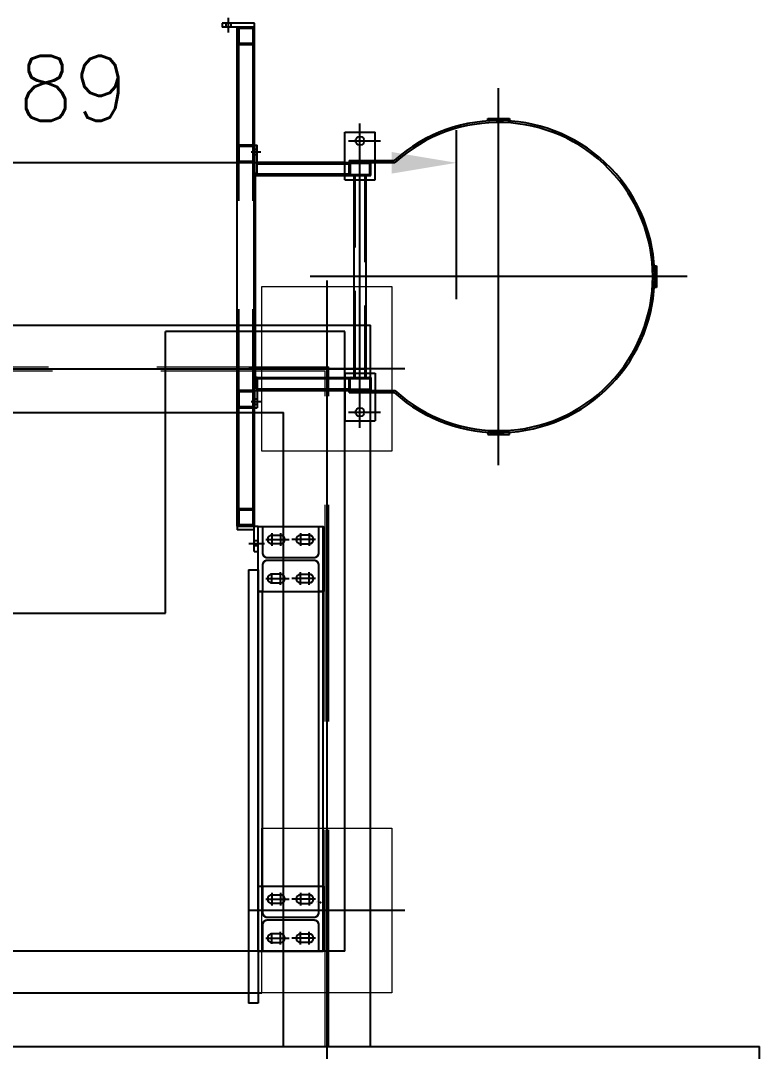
# Model space of a CAD drawing. Header units: millimetres. Extents: x 10462777 to 22643323, y 453826 to 1389191.
# Drawn here: x 11329919 to 11331623, y 600624 to 603002 of the extents above; entities that cross this region are included whole.
import ezdxf
from ezdxf.enums import TextEntityAlignment as Align

# ---------------------------------------------------------------- set-up
doc = ezdxf.new("R2010")
doc.units = ezdxf.units.MM
doc.header["$LTSCALE"] = 200
doc.header["$MEASUREMENT"] = 0
doc.header["$PDMODE"] = 35
doc.header["$PDSIZE"] = -5
doc.linetypes.add('CENTER', pattern=[2, 1.25, -0.25, 0.25, -0.25])
doc.linetypes.add('HIDDEN', pattern=[3.75, 2.5, -1.25])
doc.layers.get('0').update_dxf_attribs({"linetype": 'CONTINUOUS'})
doc.layers.get('DEFPOINTS').update_dxf_attribs({"linetype": 'CONTINUOUS'})
for name, color, linetype in [('3 Hidden', 3, 'HIDDEN'), ('7', 7, 'CONTINUOUS'), ('BOM', 6, 'CONTINUOUS'), ('CENTER', 1, 'CONTINUOUS'), ('HIDDEN', 7, 'HIDDEN')]:
    doc.layers.add(name, color=color, linetype=linetype)
doc.layers.add('AM_0', color=7, linetype='CONTINUOUS', lineweight=30)
doc.layers.add('AM_3', color=6, linetype='HIDDEN', lineweight=15)
doc.styles.add('ROMANS', font='txt.shx ', dxfattribs={"bigfont": ' whgtxt.shx'})
doc.styles.get("Standard").update_dxf_attribs({"font": 'SYMBOL'})
doc.dimstyles.new('ROMANS', dxfattribs={"dimtxt": 2.5, "dimasz": 2.5, "dimexe": 1.25, "dimexo": 0.625, "dimtad": 1, "dimdec": 4, "dimdsep": 46, "dimlunit": 6, "dimtxsty": 'Standard', "dimcen": 2.5, "dimadec": 0, "dimazin": 0, "dimtfac": 1, "dimtdec": 4, "dimtmove": 0, "dimatfit": 3, "dimfxl": 1, "dimtolj": 1, "dimtzin": 0, "dimarcsym": 0})

# ---------------------------------------------------------------- blocks, each defined once
blk = doc.blocks.new('*D128')
at = {"layer": '7', "color": 1, "linetype": 'ByBlock', "lineweight": -2, "transparency": 16777216}
for p, q in [((11328835.8, 602358.9), (11328835.8, 602748.6)), ((11330924.8, 602358.9), (11330924.8, 602748.6)), ((11330774.8, 602673.6), (11328985.8, 602673.6))]:
    blk.add_line(p, q, dxfattribs=at)
at = {"layer": '7', "color": 1, "transparency": 16777216}
for points in [[(11328985.8, 602698.6), (11328985.8, 602648.6), (11328835.8, 602673.6)], [(11330774.8, 602698.6), (11330774.8, 602648.6), (11330924.8, 602673.6)]]:
    blk.add_solid(points, dxfattribs=at)
at = {"layer": 'DEFPOINTS', "color": 0, "transparency": 16777216}
for p in [(11328835.8, 602673.6), (11328835.8, 602298.9), (11330924.8, 602298.9)]:
    blk.add_point(p, dxfattribs=at)
at = {"layer": '7', "color": 4, "transparency": 16777216, "insert": (11329880.3, 602822.8), "char_height": 150, "attachment_point": 5, "style": 'ROMANS'}
blk.add_mtext('\\A1;2,089', dxfattribs=at)
blk = doc.blocks.new('A$C589C101D')
at = {"layer": '7', "color": 3}
for p, q in [((1767.5, 1050), (1767.5, 4036)), ((3606, 4036), (1767.5, 4036)), ((103.5, 1050), (103.5, 3139)), ((1767.5, 3139), (103.5, 3139)), ((304.5, 1251), (304.5, 2938)), ((1767.5, 2938), (304.5, 2938))]:
    blk.add_line(p, q, dxfattribs=at)
at = {"layer": '7'}
blk.add_line((1644, 1300.5), (1644, 2888.5), dxfattribs=at)
at = {"layer": 'AM_3', "color": 6, "linetype": 'Continuous'}
for p, q in [((14, 2888.5), (14, 3188.5)), ((14, 3188.5), (394, 3188.5)), ((394, 3188.5), (394, 2888.5)), ((1264, 2888.5), (1264, 3188.5)), ((1264, 3188.5), (1644, 3188.5)), ((1644, 3188.5), (1644, 2888.5)), ((394, 2888.5), (14, 2888.5)), ((1644, 2888.5), (1264, 2888.5))]:
    blk.add_line(p, q, dxfattribs=at)
at = {"layer": 'AM_3', "color": 7, "linetype": 'HIDDEN'}
for p, q in [((199.5, 1146), (199.5, 3043)), ((1767.5, 3043), (199.5, 3043)), ((208.5, 1155), (208.5, 3034)), ((1767.5, 3034), (208.5, 3034))]:
    blk.add_line(p, q, dxfattribs=at)
at = {"layer": 'CENTER'}
for p, q in [((204, 3218.5), (204, 2858.5)), ((1454, 3218.5), (1454, 2858.5)), ((204, 1150.5), (204, 3128.6)), ((0, 3038.5), (408, 3038.5)), ((304, 3038.5), (1977, 3038.5)), ((1250, 3038.5), (1658, 3038.5))]:
    blk.add_line(p, q, dxfattribs=at)
blk = doc.blocks.new('A$C3BE33B26')
at = {"layer": 'HIDDEN', "ltscale": 0.5}
for p, q in [((0, 35.4), (0, 4.6)), ((3.2, 35.4), (3.2, 4.6)), ((35.4, 40), (4.6, 40)), ((35.4, 36.8), (4.6, 36.8)), ((36.8, 4.6), (36.8, 35.4)), ((40, 4.6), (40, 35.4)), ((4.6, 3.2), (35.4, 3.2)), ((4.6, 0), (35.4, 0))]:
    blk.add_line(p, q, dxfattribs=at)
for centre, radius, start, end in [((4.6, 35.4), 4.6, 90, 180), ((4.6, 35.4), 1.4, 90, 180), ((35.4, 35.4), 4.6, 0, 90), ((35.4, 35.4), 1.4, 0, 90), ((4.6, 4.6), 4.6, 180, 270), ((4.6, 4.6), 1.4, 180, 270), ((35.4, 4.6), 4.6, 270, 360), ((35.4, 4.6), 1.4, 270, 360)]:
    blk.add_arc(centre, radius, start, end, dxfattribs=at)
blk = doc.blocks.new('MCLBM1')
at = {"layer": 'BOM', "color": 0}
blk.add_circle((0, 0), 0.5, dxfattribs=at)
at = {"flags": 10}
blk.add_attdef('BM', text='', height=0.5, dxfattribs=at).set_placement((0, 0), align=Align.MIDDLE)
at = {"flags": 9}
for tag, p in [('SPEC', (0, -3)), ('WEIGHT', (0, -6)), ('USER1', (0, -8)), ('USER2', (0, -9)), ('USER3', (0, -10)), ('USER4', (0, -11)), ('USER5', (0, -12)), ('USER6', (0, -13)), ('NAME', (0, -1)), ('ENAME', (0, -2)), ('MATERIAL', (0, -4)), ('REMARK', (0, -5)), ('PRICE', (0, -7))]:
    blk.add_attdef(tag, p, '', height=0.5, dxfattribs=at)

msp = doc.modelspace()

# ---------------------------------------------------------------- linework, layer by layer
for p, q in [((11330384.0041, 602995.63958), (11330384.0041, 602986.63958)), ((11330459.0041, 602995.63958), (11330384.0041, 602995.63958)), ((11330459.0041, 602986.63958), (11330459.0041, 602995.63958)), ((11330459.0041, 602986.63958), (11330384.0041, 602986.63958)), ((11330459.0041, 602229.63921), (11330459.0041, 602755.63921)), ((11330667.00308, 602634.11969), (11330667.00308, 602744.11969)), ((11330667.00308, 602744.11969), (11330737.00308, 602744.11969)), ((11330737.00308, 602634.11969), (11330737.00308, 602744.11969)), ((11330458.0041, 602148.11969), (11330458.0041, 602674.11969)), ((11330459.0041, 602674.11969), (11330549.0041, 602674.11969)), ((11330459.0041, 602674.11969), (11330678.0041, 602674.11969)), ((11330465.0041, 602644.11969), (11330459.0041, 602644.11969)), ((11330667.00308, 602634.11969), (11330737.00308, 602634.11969)), ((11330667.00308, 602188.11969), (11330737.00308, 602188.11969)), ((11330667.00308, 602188.11969), (11330667.00308, 602078.11969)), ((11330737.00308, 602188.11969), (11330737.00308, 602078.11969)), ((11330465.0041, 602178.11969), (11330459.0041, 602178.11969)), ((11330459.0041, 602148.11969), (11330678.0041, 602148.11969)), ((11330459.0041, 602148.11969), (11330678.0041, 602148.11969)), ((11330421.59151, 602108.11969), (11330464.0041, 602108.11969)), ((11330667.00308, 602078.11969), (11330737.00308, 602078.11969)), ((11330459.0041, 601835.63914), (11330419.0041, 601835.63914)), ((11330419.0041, 601835.63914), (11330467.0041, 601835.63914)), ((11330419.0041, 601835.63914), (11330419.0041, 601826.63914)), ((11330458.0041, 601826.63914), (11330419.0041, 601826.63914)), ((11330458.0041, 601776.63914), (11330458.0041, 601835.63914)), ((11330467.0041, 601776.63914), (11330467.0041, 601835.63914)), ((11330467.00414, 601759.63806), (11330467.00414, 601834.63806)), ((11330467.00414, 601834.63806), (11330477.00414, 601834.63806)), ((11330477.00414, 601834.63806), (11330477.00414, 601774.13806)), ((11330607.00414, 601774.13806), (11330607.00414, 601834.63806)), ((11330607.00414, 601834.63806), (11330617.00414, 601834.63806)), ((11330617.00414, 601834.63806), (11330617.00414, 601759.63806)), ((11330617.00427, 601684.63901), (11330617.00427, 601834.63901)), ((11330617.00427, 601684.63901), (11330617.00427, 601834.63901)), ((11330467.00414, 601684.63806), (11330467.00414, 601759.63806)), ((11330488.00414, 601763.13806), (11330596.00414, 601763.13806)), ((11330596.00414, 601756.13806), (11330488.00414, 601756.13806)), ((11330617.00414, 601759.63806), (11330617.00414, 601684.63806)), ((11330477.00414, 601745.13806), (11330477.00414, 601684.63806)), ((11330607.00414, 601684.63806), (11330607.00414, 601745.13806)), ((11330477.00414, 601684.63806), (11330467.00414, 601684.63806)), ((11330617.00414, 601684.63806), (11330607.00414, 601684.63806)), ((11330467.00414, 600929.63806), (11330467.00414, 601004.63806)), ((11330467.00414, 601004.63806), (11330477.00414, 601004.63806)), ((11330477.00414, 601004.63806), (11330477.00414, 600944.13806)), ((11330607.00414, 600944.13806), (11330607.00414, 601004.63806)), ((11330607.00414, 601004.63806), (11330617.00414, 601004.63806)), ((11330617.00414, 600854.63806), (11330617.00414, 601004.63806)), ((11330617.00414, 600854.63806), (11330617.00414, 601004.63806)), ((11330617.00414, 601004.63806), (11330617.00414, 600929.63806)), ((11330467.00414, 600854.63806), (11330467.00414, 600929.63806)), ((11330488.00414, 600933.13806), (11330596.00414, 600933.13806)), ((11330596.00414, 600926.13806), (11330488.00414, 600926.13806)), ((11330617.00414, 600929.63806), (11330617.00414, 600854.63806)), ((11330477.00414, 600915.13806), (11330477.00414, 600854.63806)), ((11330607.00414, 600854.63806), (11330607.00414, 600915.13806)), ((11330477.00414, 600854.63806), (11330467.00414, 600854.63806)), ((11330617.00414, 600854.63806), (11330607.00414, 600854.63806))]:
    msp.add_line(p, q)
at = {"color": 3}
for p, q in [((11330419.0041, 601835.63914), (11330419.0041, 602986.63958)), ((11330459.0041, 601835.63914), (11330459.0041, 602986.63958)), ((11330419.0041, 602748.63958), (11330419.0041, 602848.63958)), ((11330465.0041, 602674.11969), (11330727.00308, 602674.11969)), ((11330727.00308, 602644.11969), (11330727.00308, 602674.11992)), ((11330465.0041, 602644.11969), (11330727.00308, 602644.11969)), ((11330419.0041, 602438.63921), (11330419.0041, 602538.63921)), ((11330465.0041, 602178.11969), (11330727.00308, 602178.11969)), ((11330727.00308, 602178.11969), (11330727.00308, 602148.11946)), ((11330465.0041, 602148.11969), (11330727.00308, 602148.11969)), ((11330467.00426, 601834.6385), (11330617.00426, 601834.6385)), ((11330467.00414, 600854.63806), (11330467.00427, 601684.63901)), ((11330467.00427, 601684.63901), (11330617.00427, 601684.63901)), ((11330477.00435, 601004.63853), (11330477.00435, 601684.63853)), ((11330607.00406, 601004.63853), (11330607.00406, 601684.63853)), ((11330617.00414, 600854.63806), (11330617.00414, 601684.63806)), ((11330467.00414, 601004.63754), (11330617.00414, 601004.63754)), ((11330467.00414, 600854.63806), (11330617.00414, 600854.63806))]:
    msp.add_line(p, q, dxfattribs=at)
at = {"color": 2}
for p, q in [((11330996.78315, 602775.61969), (11331046.78315, 602775.61969)), ((11330996.78315, 602771.11969), (11330996.78315, 602775.61969)), ((11331046.78315, 602771.11969), (11330996.78315, 602771.11969)), ((11331046.78315, 602775.61969), (11331046.78315, 602771.11969)), ((11330677.00308, 602678.61969), (11330780.86093, 602678.62013)), ((11330677.00308, 602678.61969), (11330777.5711, 602678.62012)), ((11330677.00308, 602678.61969), (11330726.10749, 602678.61983)), ((11330677.00308, 602678.61969), (11330726.10749, 602678.61983)), ((11330677.00308, 602678.61969), (11330677.00309, 602674.11969)), ((11330677.00308, 602678.61969), (11330677.00309, 602674.11969)), ((11330677.00309, 602674.11969), (11330782.59442, 602674.11969)), ((11330688.40308, 602178.11969), (11330688.40308, 602644.11969)), ((11330715.60308, 602644.11969), (11330715.60308, 602178.11969)), ((11331381.78315, 602386.11969), (11331381.78315, 602436.11969)), ((11331381.78315, 602436.11969), (11331386.28315, 602436.11969)), ((11331386.28315, 602436.11969), (11331386.28315, 602386.11969)), ((11331386.28315, 602386.11969), (11331381.78315, 602386.11969)), ((11330677.00308, 602143.61969), (11330677.00309, 602148.11969)), ((11330677.00308, 602143.61969), (11330677.00309, 602148.11969)), ((11330677.00308, 602143.61969), (11330777.5711, 602143.61927)), ((11330677.00308, 602143.61969), (11330780.86093, 602143.61926)), ((11330677.00309, 602148.11969), (11330782.59442, 602148.11969)), ((11331046.78315, 602051.11969), (11330996.78315, 602051.11969)), ((11330996.78315, 602051.11969), (11330996.78315, 602046.61969)), ((11330996.78315, 602046.61969), (11331046.78315, 602046.61969)), ((11331046.78315, 602046.61969), (11331046.78315, 602051.11969))]:
    msp.add_line(p, q, dxfattribs=at)
at = {"color": 63}
for p, q in [((11330459.0041, 602674.11969), (11330459.0041, 602714.11969)), ((11330459.0041, 602148.11969), (11330459.0041, 602108.11969))]:
    msp.add_line(p, q, dxfattribs=at)
at = {"color": 4}
for p, q in [((11330459.0041, 602714.11969), (11330465.0041, 602714.11969)), ((11330459.0041, 602714.11969), (11330459.0041, 602644.11969)), ((11330465.0041, 602644.11969), (11330465.0041, 602714.11969)), ((11330666.08498, 602674.11969), (11330465.0041, 602674.11969)), ((11330677.00308, 602644.11969), (11330677.00308, 602674.11969)), ((11330677.00309, 602674.11969), (11330727.00345, 602674.11992)), ((11330459.0041, 602644.11969), (11330727.00308, 602644.11969)), ((11330677.00308, 602644.11969), (11330727.00308, 602644.11969)), ((11330459.0041, 602108.11969), (11330459.0041, 602178.11969)), ((11330465.0041, 602178.11969), (11330465.0041, 602108.11969)), ((11330677.00308, 602178.11969), (11330727.00308, 602178.11969)), ((11330666.08498, 602148.11969), (11330465.0041, 602148.11969)), ((11330677.00309, 602148.11969), (11330727.00345, 602148.11946)), ((11330459.0041, 602108.11969), (11330465.0041, 602108.11969)), ((11330499.00402, 601814.63806), (11330519.00402, 601814.63806)), ((11330585.0046, 601814.63805), (11330565.0046, 601814.63805)), ((11330519.00402, 601794.63806), (11330499.00402, 601794.63806)), ((11330565.0046, 601794.63805), (11330585.0046, 601794.63805)), ((11330519.00447, 601724.63681), (11330499.00447, 601724.63655)), ((11330565.00415, 601724.6368), (11330585.00415, 601724.63655)), ((11330499.00472, 601704.63655), (11330519.00472, 601704.63681)), ((11330585.00389, 601704.63655), (11330565.00389, 601704.6368)), ((11330499.00402, 600984.63754), (11330519.00402, 600984.63754)), ((11330585.00459, 600984.63754), (11330565.00459, 600984.63754)), ((11330519.00402, 600964.63754), (11330499.00402, 600964.63754)), ((11330565.00459, 600964.63754), (11330585.00459, 600964.63754)), ((11330519.00446, 600894.63629), (11330499.00446, 600894.63604)), ((11330499.00472, 600874.63604), (11330519.00472, 600874.63629)), ((11330585.00389, 600874.63603), (11330565.00389, 600874.63629)), ((11330565.00414, 600894.63629), (11330585.00414, 600894.63603))]:
    msp.add_line(p, q, dxfattribs=at)
at = {"color": 1, "linetype": 'CENTER'}
for p, q in [((11330450.81402, 602699.11969), (11330473.48202, 602699.11969)), ((11330450.81402, 602123.11969), (11330473.48202, 602123.11969))]:
    msp.add_line(p, q, dxfattribs=at)
at = {"color": 191}
for p, q in [((11330253.00414, 601634.63806), (11330253.00414, 602284.63806)), ((11330667.00414, 602284.63806), (11330253.00414, 602284.63806)), ((11330667.00414, 602284.63806), (11330253.00414, 602284.63806)), ((11330667.00414, 600854.63806), (11330667.00414, 602284.63806)), ((11329881.00414, 601634.63806), (11330253.00414, 601634.63806)), ((11330667.00414, 600854.63806), (11329657.00414, 600854.63806))]:
    msp.add_line(p, q, dxfattribs=at)
at = {"color": 0}
msp.add_line((11330458.0041, 601776.63914), (11330467.00427, 601776.63914), dxfattribs=at)
at = {"color": 241}
for p, q in [((11330445.00414, 601734.63806), (11330445.00414, 600734.63806)), ((11330445.00414, 601734.63806), (11330467.00414, 601734.63806)), ((11330467.00414, 601734.63806), (11330467.00414, 600734.63806)), ((11330467.00414, 600734.63806), (11330445.00414, 600734.63806))]:
    msp.add_line(p, q, dxfattribs=at)
for points in [[(11330467.00427, 601759.63901), (11330467.00427, 601834.63901), (11330477.00427, 601834.63901), (11330477.00427, 601774.13901, 0.4142135624), (11330488.00427, 601763.13901), (11330596.00427, 601763.13901, 0.4142135624), (11330607.00427, 601774.13901), (11330607.00427, 601834.63901), (11330617.00427, 601834.63901), (11330617.00427, 601759.63901)], [(11330617.00427, 601759.63901), (11330617.00427, 601684.63901), (11330607.00427, 601684.63901), (11330607.00427, 601745.13901, 0.4142135624), (11330596.00427, 601756.13901), (11330488.00427, 601756.13901, 0.4142135624), (11330477.00427, 601745.13901), (11330477.00427, 601684.63901), (11330467.00427, 601684.63901), (11330467.00427, 601759.63901)], [(11330467.00414, 600929.63806), (11330467.00414, 601004.63806), (11330477.00414, 601004.63806), (11330477.00414, 600944.13806, 0.4142135624), (11330488.00414, 600933.13806), (11330596.00414, 600933.13806, 0.4142135624), (11330607.00414, 600944.13806), (11330607.00414, 601004.63806), (11330617.00414, 601004.63806), (11330617.00414, 600929.63806)], [(11330617.00414, 600929.63806), (11330617.00414, 600854.63806), (11330607.00414, 600854.63806), (11330607.00414, 600915.13806, 0.4142135624), (11330596.00414, 600926.13806), (11330488.00414, 600926.13806, 0.4142135624), (11330477.00414, 600915.13806), (11330477.00414, 600854.63806), (11330467.00414, 600854.63806), (11330467.00414, 600929.63806)]]:
    msp.add_lwpolyline(points, format="xyb")
for centre in [(11330702.00308, 602724.11969), (11330702.00308, 602098.11969)]:
    msp.add_circle(centre, 10)
at = {"color": 2}
for radius, start, end in [(360, 227.99245967, 132.00754033), (355.5, 227.71464492, 132.28535508)]:
    msp.add_arc((11331021.78315, 602411.11969), radius, start, end, dxfattribs=at)
at = {"color": 4}
for centre, start, end in [((11330499.00402, 601804.63806), 90, 270), ((11330519.00402, 601804.63806), 270, 90), ((11330565.0046, 601804.63805), 90, 270), ((11330585.0046, 601804.63805), 270, 90), ((11330499.0046, 601714.63655), 90.00073264, 270.00073264), ((11330519.0046, 601714.63681), 270.00073264, 90.00073264), ((11330565.00402, 601714.6368), 89.99926736, 269.99926736), ((11330585.00402, 601714.63655), 269.99926736, 89.99926736), ((11330499.00402, 600974.63754), 90, 270), ((11330519.00402, 600974.63754), 270, 90), ((11330565.00459, 600974.63754), 90, 270), ((11330585.00459, 600974.63754), 270, 90), ((11330499.00459, 600884.63604), 90.00073264, 270.00073264), ((11330519.00459, 600884.63629), 270.00073264, 90.00073264), ((11330565.00402, 600884.63629), 89.99926736, 269.99926736), ((11330585.00402, 600884.63603), 269.99926736, 89.99926736)]:
    msp.add_arc(centre, 10, start, end, dxfattribs=at)
for centre, start, end in [((11330488.00414, 601774.13806), 180, 270), ((11330488.00414, 601745.13806), 90, 180), ((11330596.00414, 601774.13806), 270, 0), ((11330596.00414, 601745.13806), 0, 90), ((11330488.00414, 600944.13806), 180, 270), ((11330488.00414, 600915.13806), 90, 180), ((11330596.00414, 600944.13806), 270, 0), ((11330596.00414, 600915.13806), 0, 90)]:
    msp.add_arc(centre, 11, start, end)
at = {"layer": '3 Hidden', "color": 7, "linetype": 'HIDDEN', "ltscale": 0.7}
for p, q in [((11330459.0041, 602705.11969), (11330465.0041, 602705.11969)), ((11330459.0041, 602693.11969), (11330465.0041, 602693.11969)), ((11330677.00308, 602671.11969), (11330465.0041, 602671.11969)), ((11330677.00308, 602647.11969), (11330465.0041, 602647.11969)), ((11330677.00308, 602175.11969), (11330465.0041, 602175.11969)), ((11330677.00308, 602151.11969), (11330465.0041, 602151.11969)), ((11330459.0041, 602129.11969), (11330465.0041, 602129.11969)), ((11330459.0041, 602117.11969), (11330465.0041, 602117.11969))]:
    msp.add_line(p, q, dxfattribs=at)
at = {"layer": '3 Hidden', "color": 7, "linetype": 'HIDDEN', "ltscale": 0.4}
for p, q in [((11330691.20308, 602178.11969), (11330691.20308, 602644.11969)), ((11330712.80308, 602644.11969), (11330712.80308, 602178.11969))]:
    msp.add_line(p, q, dxfattribs=at)
at = {"layer": '3 Hidden', "color": 7, "linetype": 'HIDDEN'}
for p, q in [((11330467.0041, 601801.63914), (11330458.0041, 601801.63914)), ((11330467.0041, 601789.63914), (11330458.0041, 601789.63914))]:
    msp.add_line(p, q, dxfattribs=at)
at = {"layer": '3 Hidden', "color": 7, "linetype": 'HIDDEN', "ltscale": 0.4}
for points in [[(11330681.60308, 602644.11981), (11330722.40308, 602644.11981, 0.414213562), (11330727.00308, 602648.71981), (11330727.00308, 602669.51981, 0.414213562), (11330722.40308, 602674.11981), (11330681.60308, 602674.11981, 0.414213562), (11330677.00308, 602669.51981), (11330677.00308, 602648.71981, 0.414213562), (11330681.60308, 602644.11981)], [(11330681.60308, 602646.41981), (11330722.40308, 602646.41981, 0.414213562), (11330724.70308, 602648.71981), (11330724.70308, 602669.51981, 0.414213562), (11330722.40308, 602671.81981), (11330681.60308, 602671.81981, 0.414213562), (11330679.30308, 602669.51981), (11330679.30308, 602648.71981, 0.414213562), (11330681.60308, 602646.41981)], [(11330681.60308, 602178.11958), (11330722.40308, 602178.11958, -0.414213562), (11330727.00308, 602173.51958), (11330727.00308, 602152.71958, -0.414213562), (11330722.40308, 602148.11958), (11330681.60308, 602148.11958, -0.414213562), (11330677.00308, 602152.71958), (11330677.00308, 602173.51958, -0.414213562), (11330681.60308, 602178.11958)], [(11330681.60308, 602175.81958), (11330722.40308, 602175.81958, -0.414213562), (11330724.70308, 602173.51958), (11330724.70308, 602152.71958, -0.414213562), (11330722.40308, 602150.41958), (11330681.60308, 602150.41958, -0.414213562), (11330679.30308, 602152.71958), (11330679.30308, 602173.51958, -0.414213562), (11330681.60308, 602175.81958)]]:
    msp.add_lwpolyline(points, format="xyb", dxfattribs=at)
at = {"layer": 'AM_0', "lineweight": -3}
for p, q in [((11330459.0041, 602234.13921), (11330459.0041, 602751.13921)), ((11330458.0041, 602152.61969), (11330458.0041, 602669.61969))]:
    msp.add_line(p, q, dxfattribs=at)
at = {"layer": 'BOM', "color": 0}
msp.add_circle((11330611.00414, 600967.13806), 0.5, dxfattribs=at)
at = {"layer": 'CENTER'}
for p, q in [((11330399.0041, 602974.0322), (11330399.0041, 603007.88331)), ((11331021.78315, 601976.11969), (11331021.78315, 602846.11969)), ((11330675.50308, 602724.11969), (11330749.50308, 602724.11969)), ((11331456.78315, 602411.11969), (11330586.78315, 602411.11969)), ((11330675.50308, 602098.11969), (11330749.50308, 602098.11969)), ((11330617.00377, 601796.63853), (11330617.00377, 601812.63853)), ((11330445.32394, 601795.63914), (11330482.01843, 601795.63914)), ((11330617.0039, 601706.63854), (11330617.0039, 601722.63854)), ((11330617.00377, 600876.63758), (11330617.00377, 600892.63758)), ((11330617.00377, 600876.63758), (11330617.00377, 600892.63758))]:
    msp.add_line(p, q, dxfattribs=at)
at = {"layer": 'CENTER', "ltscale": 0.5}
for p, q in [((11330702.00308, 602061.94025), (11330702.00308, 602764.66216)), ((11330484.50402, 601804.63806), (11330513.50402, 601804.63806)), ((11330486.50402, 601804.63806), (11330511.50402, 601804.63806)), ((11330494.50402, 601804.63806), (11330523.50402, 601804.63806)), ((11330496.50402, 601804.63806), (11330521.50402, 601804.63806)), ((11330499.00402, 601819.13806), (11330499.00402, 601790.13806)), ((11330499.00402, 601817.13806), (11330499.00402, 601792.13806)), ((11330510.00402, 601804.63806), (11330539.00402, 601804.63806)), ((11330512.00402, 601804.63806), (11330537.00402, 601804.63806)), ((11330519.00402, 601819.13806), (11330519.00402, 601790.13806)), ((11330573.50414, 601804.63806), (11330544.50414, 601804.63806)), ((11330571.50414, 601804.63806), (11330546.50414, 601804.63806)), ((11330589.5046, 601804.63805), (11330560.5046, 601804.63805)), ((11330587.5046, 601804.63805), (11330562.5046, 601804.63805)), ((11330565.0046, 601819.13805), (11330565.0046, 601790.13805)), ((11330599.5046, 601804.63805), (11330570.5046, 601804.63805)), ((11330597.5046, 601804.63805), (11330572.5046, 601804.63805)), ((11330585.0046, 601819.13805), (11330585.0046, 601790.13805)), ((11330585.0046, 601817.13805), (11330585.0046, 601792.13805)), ((11330484.5046, 601714.63637), (11330513.5046, 601714.63674)), ((11330486.5046, 601714.63639), (11330511.5046, 601714.63671)), ((11330494.5046, 601714.6365), (11330523.5046, 601714.63687)), ((11330496.5046, 601714.63652), (11330521.5046, 601714.63684)), ((11330499.00476, 601702.13655), (11330499.00444, 601727.13655)), ((11330510.0046, 601714.63669), (11330539.0046, 601714.63706)), ((11330512.0046, 601714.63672), (11330537.0046, 601714.63704)), ((11330519.00478, 601700.13681), (11330519.00441, 601729.13681)), ((11330573.50357, 601714.63669), (11330544.50357, 601714.63706)), ((11330571.50357, 601714.63672), (11330546.50357, 601714.63704)), ((11330589.50402, 601714.63649), (11330560.50402, 601714.63686)), ((11330587.50402, 601714.63651), (11330562.50402, 601714.63683)), ((11330565.00383, 601700.1368), (11330565.00421, 601729.1368)), ((11330599.00357, 601714.63637), (11330570.00357, 601714.63674)), ((11330597.50402, 601714.63639), (11330572.50402, 601714.63671)), ((11330585.00383, 601700.13655), (11330585.00421, 601729.13655)), ((11330585.00386, 601702.13655), (11330585.00418, 601727.13655)), ((11330484.50402, 600974.63754), (11330513.50402, 600974.63754)), ((11330486.50402, 600974.63754), (11330511.50402, 600974.63754)), ((11330494.50402, 600974.63754), (11330523.50402, 600974.63754)), ((11330496.50402, 600974.63754), (11330521.50402, 600974.63754)), ((11330499.00402, 600989.13754), (11330499.00402, 600960.13754)), ((11330499.00402, 600987.13754), (11330499.00402, 600962.13754)), ((11330510.00402, 600974.63754), (11330539.00402, 600974.63754)), ((11330512.00402, 600974.63754), (11330537.00402, 600974.63754)), ((11330519.00402, 600989.13754), (11330519.00402, 600960.13754)), ((11330573.50414, 600974.63754), (11330544.50414, 600974.63754)), ((11330571.50414, 600974.63754), (11330546.50414, 600974.63754)), ((11330589.50459, 600974.63754), (11330560.50459, 600974.63754)), ((11330587.50459, 600974.63754), (11330562.50459, 600974.63754)), ((11330565.00459, 600989.13754), (11330565.00459, 600960.13754)), ((11330599.50459, 600974.63754), (11330570.50459, 600974.63754)), ((11330597.50459, 600974.63754), (11330572.50459, 600974.63754)), ((11330585.00459, 600989.13754), (11330585.00459, 600960.13754)), ((11330585.00459, 600987.13754), (11330585.00459, 600962.13754)), ((11330499.00475, 600872.13604), (11330499.00443, 600897.13604)), ((11330519.00478, 600870.13629), (11330519.00441, 600899.13629)), ((11330565.00383, 600870.13629), (11330565.0042, 600899.13629)), ((11330585.00383, 600870.13603), (11330585.0042, 600899.13603)), ((11330585.00386, 600872.13603), (11330585.00418, 600897.13603)), ((11330484.50459, 600884.63585), (11330513.50459, 600884.63622)), ((11330486.50459, 600884.63588), (11330511.50459, 600884.6362)), ((11330494.50459, 600884.63598), (11330523.50459, 600884.63635)), ((11330496.50459, 600884.63601), (11330521.50459, 600884.63633)), ((11330510.00459, 600884.63618), (11330539.00459, 600884.63655)), ((11330512.00459, 600884.63621), (11330537.00459, 600884.63652)), ((11330573.50356, 600884.63618), (11330544.50356, 600884.63655)), ((11330571.50356, 600884.63621), (11330546.50356, 600884.63652)), ((11330589.50402, 600884.63598), (11330560.50402, 600884.63635)), ((11330587.50402, 600884.636), (11330562.50402, 600884.63632)), ((11330599.00356, 600884.63585), (11330570.00356, 600884.63622)), ((11330597.50402, 600884.63587), (11330572.50402, 600884.63619))]:
    msp.add_line(p, q, dxfattribs=at)
at = {"layer": 'HIDDEN'}
for p, q in [((11330393.0041, 602986.63958), (11330393.0041, 602995.63958)), ((11330405.0041, 602986.63958), (11330405.0041, 602995.63958)), ((11330422.2041, 601835.63914), (11330422.2041, 602986.63958)), ((11330455.8041, 601835.63914), (11330455.8041, 602986.63958)), ((11330461.2041, 602151.31969), (11330461.2041, 602670.91969)), ((11330462.2041, 602670.91969), (11330545.8041, 602670.91969)), ((11330462.2041, 602670.91969), (11330674.8041, 602670.91969)), ((11330462.2041, 602151.31969), (11330674.8041, 602151.31969)), ((11330462.2041, 602151.31969), (11330674.8041, 602151.31969))]:
    msp.add_line(p, q, dxfattribs=at)

# ---------------------------------------------------------------- block references
at = {"rotation": 180}
for p in [(11330459.00414, 602986.63977), (11330459.00414, 602714.11988), (11330458.9844, 602148.11988), (11330459.00414, 601875.63934)]:
    msp.add_blockref('A$C3BE33B26', p, dxfattribs=at)
at = {"layer": '7', "rotation": 270}
msp.add_blockref('A$C589C101D', (11327587.32522, 602402.3684), dxfattribs=at)
at = {"layer": 'BOM', "extrusion": (0, 0, -1), "zscale": -1, "rotation": 90.00000000000001}
msp.add_blockref('MCLBM1', (-11330611.00414, 600967.13806), dxfattribs=at)

# ---------------------------------------------------------------- texts
at = {"text_generation_flag": 4, "flags": 9}
for tag, p in [('USER6', (11330598.00414, 600967.13806)), ('USER5', (11330599.00414, 600967.13806)), ('USER4', (11330600.00414, 600967.13806)), ('USER3', (11330601.00414, 600967.13806)), ('USER2', (11330602.00414, 600967.13806)), ('USER1', (11330603.00414, 600967.13806)), ('PRICE', (11330604.00414, 600967.13806)), ('WEIGHT', (11330605.00414, 600967.13806)), ('REMARK', (11330606.00414, 600967.13806)), ('MATERIAL', (11330607.00414, 600967.13806)), ('SPEC', (11330608.00414, 600967.13806)), ('ENAME', (11330609.00414, 600967.13806)), ('NAME', (11330610.00414, 600967.13806))]:
    msp.add_attdef(tag, p, '', height=0.5, rotation=90, dxfattribs=at)
at = {"text_generation_flag": 4, "flags": 10}
msp.add_attdef('BM', text='BM', height=0.5, rotation=90, dxfattribs=at).set_placement((11330611.00414, 600967.13806), align=Align.MIDDLE)

# ---------------------------------------------------------------- dimensions: what is measured, and where the dimension line sits
at = {"layer": '7'}
dim = msp.add_linear_dim(base=(11328835.75593, 602673.55642), p1=(11330924.75593, 602298.86843), p2=(11328835.75593, 602298.86843), dimstyle='ROMANS', override={"dimscale": 60, "dimexo": 1, "dimgap": 1, "dimtxsty": 'ROMANS', "dimclrd": 1, "dimclre": 1, "dimclrt": 4, "dimadec": 4, "dimazin": 2, "dimarcsym": 1}, dxfattribs=at)
dim.commit()
dim.dimension.update_dxf_attribs({"geometry": '*D128', "text_midpoint": (11329880.25593, 602822.84213)})

doc.saveas('drawing.dxf')
